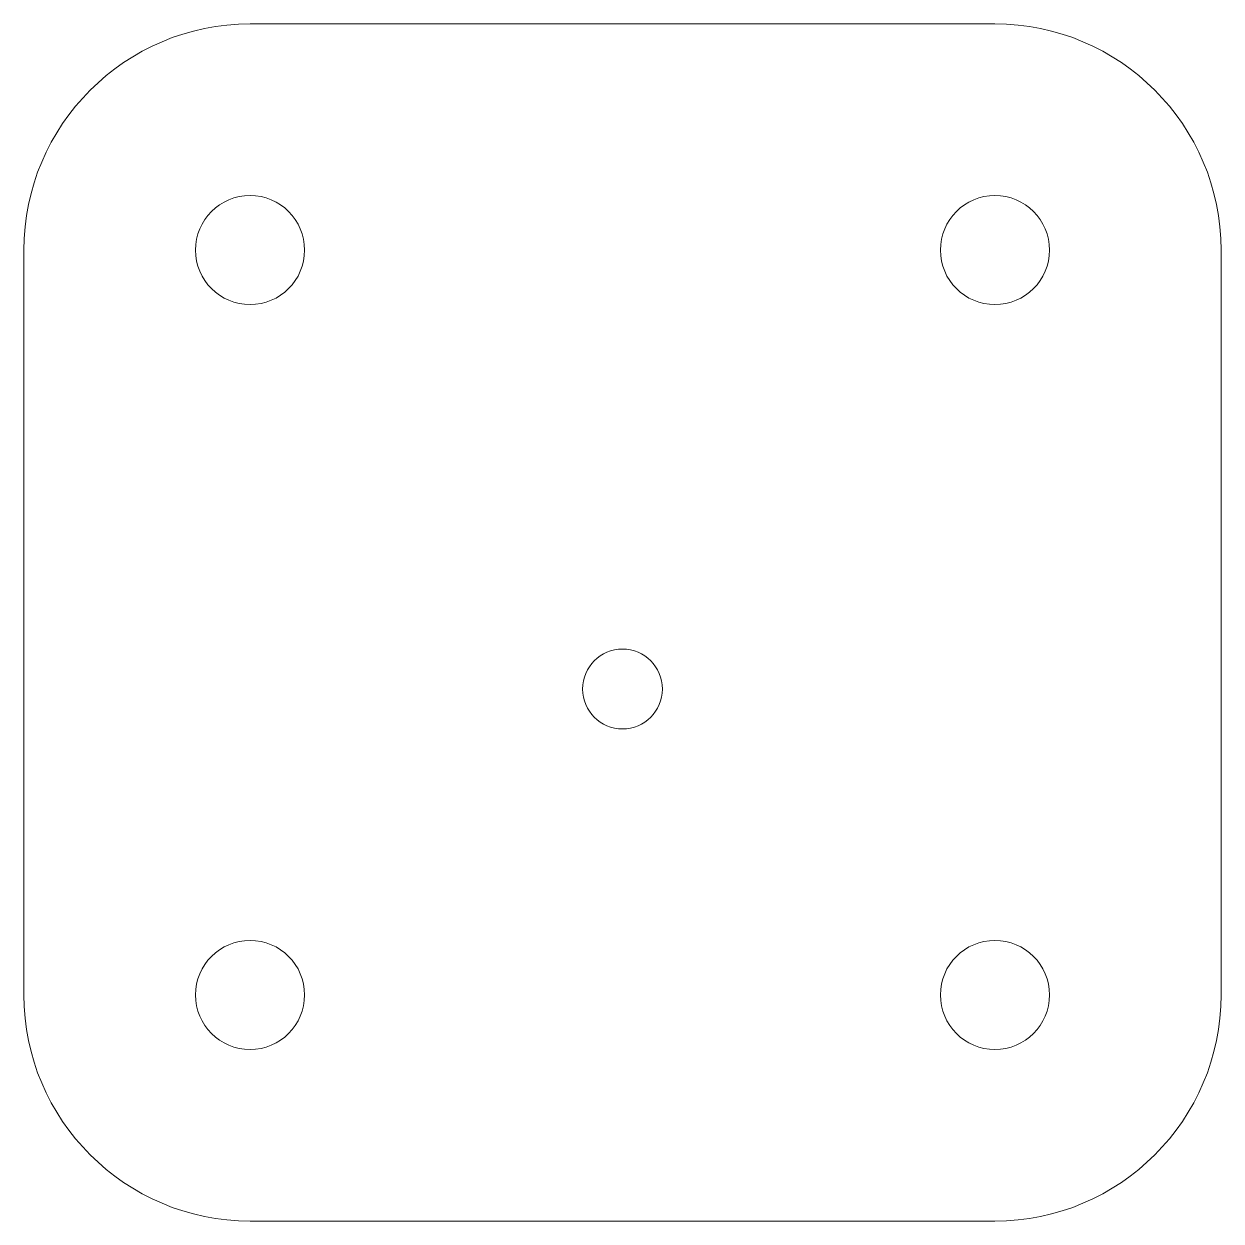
# Model space of a CAD drawing. Header units: millimetres. Extents: x -22.5 to 22.5, y -22.5 to 22.5.
import ezdxf

# ---------------------------------------------------------------- set-up
doc = ezdxf.new("R2010")
doc.units = ezdxf.units.MM

msp = doc.modelspace()

# ---------------------------------------------------------------- linework, layer by layer
at = {"color": 7, "linetype": 'Continuous', "lineweight": 15}
for p, q in [((14, 22.5), (-14, 22.5)), ((-22.5, 14), (-22.5, -14)), ((22.5, -14), (22.5, 14)), ((-14, -22.5), (14, -22.5))]:
    msp.add_line(p, q, dxfattribs=at)
for centre, radius in [((-14, 14), 2.05), ((14, 14), 2.05), ((0, -2.5), 1.5), ((-14, -14), 2.05), ((14, -14), 2.05)]:
    msp.add_circle(centre, radius, dxfattribs=at)
for centre, start, end in [((14, 14), 0, 90), ((-14, 14), 90, 180), ((-14, -14), 180, 270), ((14, -14), 270, 0)]:
    msp.add_arc(centre, 8.5, start, end, dxfattribs=at)

doc.saveas('drawing.dxf')
